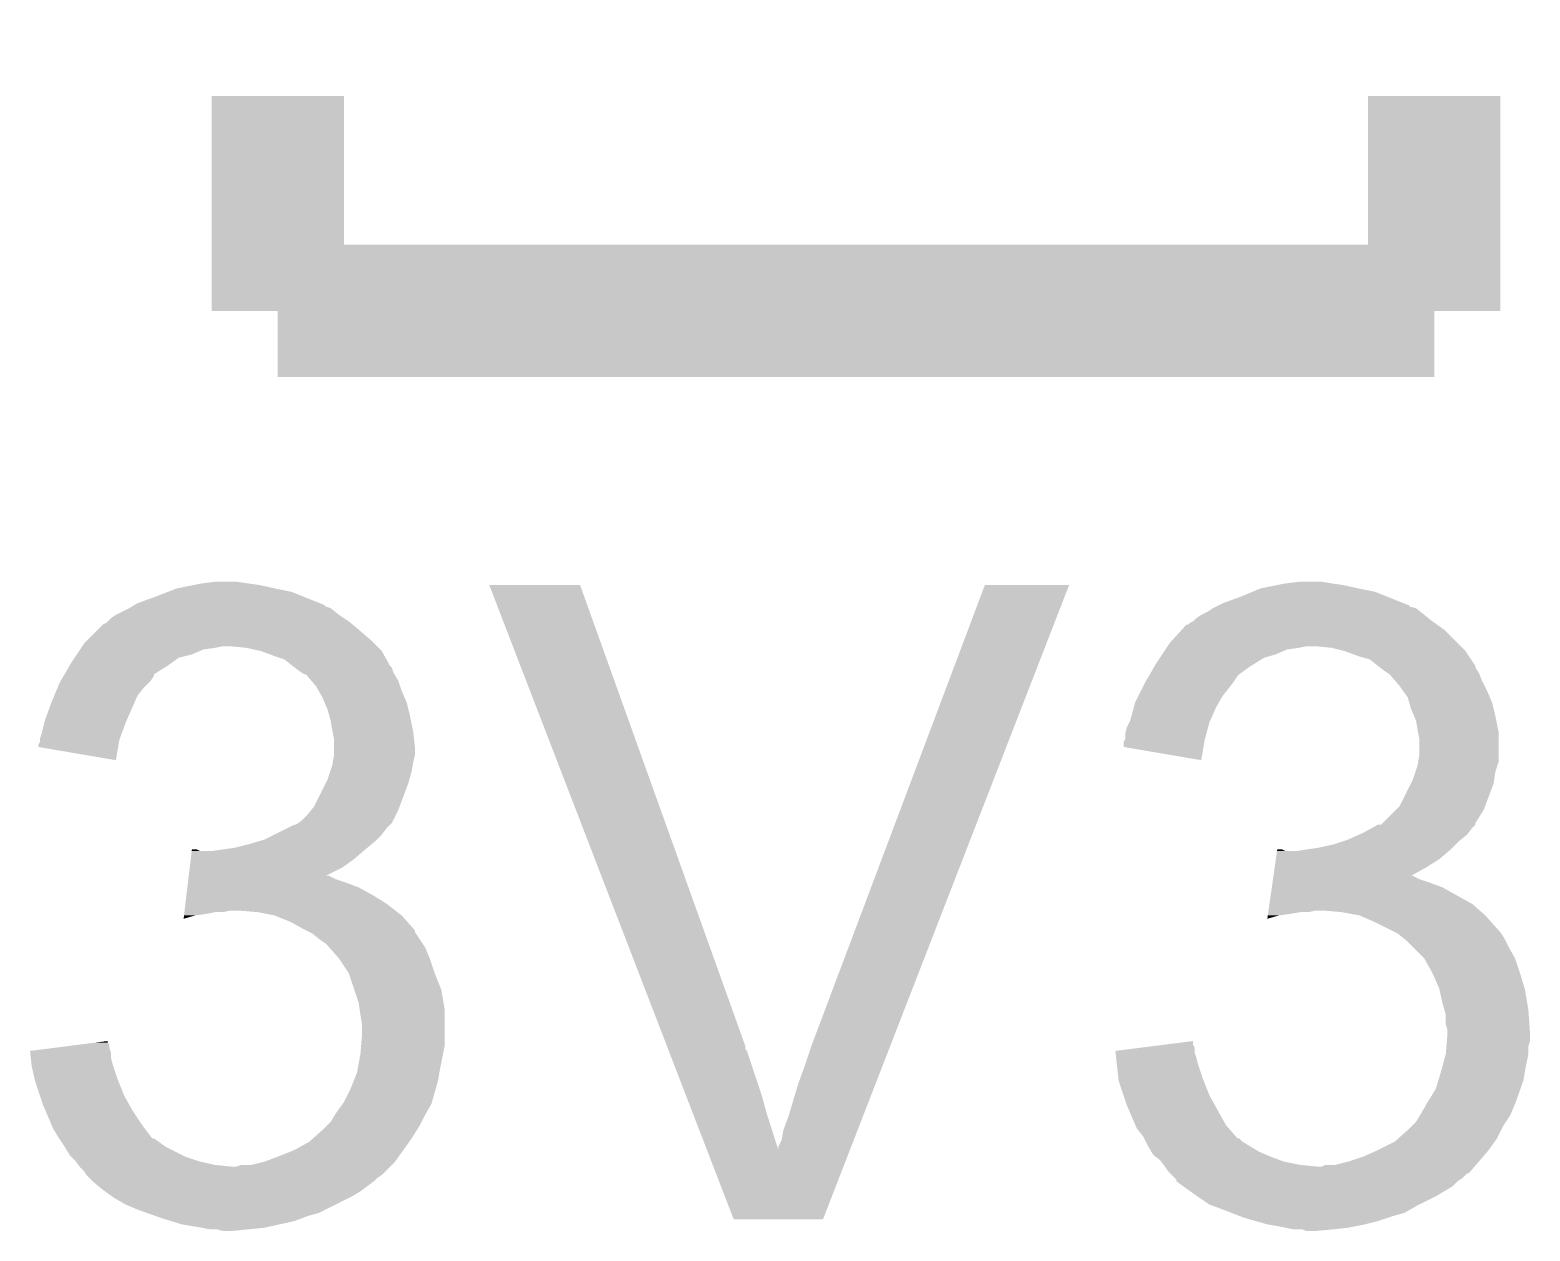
# Model space of a CAD drawing. Extents: x -1.3 to 24.2, y -3.9 to 24.8.
# Drawn here: x 9.017 to 11.323, y 2.725 to 4.572 of the extents above; entities that cross this region are included whole.
import ezdxf

# ---------------------------------------------------------------- set-up
doc = ezdxf.new("R2010")
doc.units = 0
doc.layers.add('ISO_9141_CLICK_V101_GTO', color=14, linetype='CONTINUOUS')

msp = doc.modelspace()

# ---------------------------------------------------------------- linework, layer by layer
at = {"layer": 'ISO_9141_CLICK_V101_GTO', "const_width": 0.2032}
for points in [[(9.398, 4.1402), (9.398, 4.4704)], [(11.176, 4.1402), (11.176, 4.4704)], [(9.398, 4.1402), (11.176, 4.1402)]]:
    msp.add_lwpolyline(points, dxfattribs=at)
at = {"layer": 'ISO_9141_CLICK_V101_GTO'}
for points in [[(9.229846, 3.708398), (9.243062, 3.71348), (9.418322, 3.708398), (9.39292, 3.71348)], [(9.243062, 3.71348), (9.26846, 3.71856), (9.39292, 3.71348), (9.370058, 3.71856)], [(9.26846, 3.71856), (9.28116, 3.7211), (9.370058, 3.71856), (9.35228, 3.7211)], [(9.28116, 3.7211), (9.301482, 3.72364), (9.35228, 3.7211), (9.3345, 3.72364)], [(9.723156, 3.718544), (9.72315, 3.718558), (9.862824, 3.718544), (9.72315, 3.718558)], [(9.99626, 3.009896), (9.723156, 3.718544), (10.11682, 3.009896), (9.862824, 3.718544)], [(10.21842, 3.0099), (10.485124, 3.71853), (10.339672, 3.0099), (10.614648, 3.71853)], [(10.485124, 3.71853), (10.485136, 3.71856), (10.614648, 3.71853), (10.485136, 3.71856)], [(10.897102, 3.708398), (10.909302, 3.71348), (11.084562, 3.708398), (11.05916, 3.71348)], [(10.909302, 3.71348), (10.9347, 3.71856), (11.05916, 3.71348), (11.036298, 3.71856)], [(10.9347, 3.71856), (10.9474, 3.7211), (11.036298, 3.71856), (11.01852, 3.7211)], [(10.9474, 3.7211), (10.967722, 3.72364), (11.01852, 3.7211), (11.003282, 3.72364)], [(9.177858, 3.688076), (9.1821, 3.69062), (9.46912, 3.688076), (9.462762, 3.69062)], [(9.1821, 3.69062), (9.21004, 3.70078), (9.462762, 3.69062), (9.437366, 3.70078)], [(9.21004, 3.70078), (9.229846, 3.708398), (9.437366, 3.70078), (9.418322, 3.708398)], [(10.845802, 3.68808), (10.850882, 3.69062), (11.135364, 3.68808), (11.129014, 3.69062)], [(10.850882, 3.69062), (10.878818, 3.70078), (11.129014, 3.69062), (11.10361, 3.70078)], [(10.878818, 3.70078), (10.897102, 3.708398), (11.10361, 3.70078), (11.084562, 3.708398)], [(9.136378, 3.66268), (9.14146, 3.66776), (9.50722, 3.66268), (9.4996, 3.66776)], [(9.14146, 3.66776), (9.149082, 3.67284), (9.4996, 3.66776), (9.49198, 3.67284)], [(9.149082, 3.67284), (9.169394, 3.682998), (9.49198, 3.67284), (9.479282, 3.682998)], [(9.169394, 3.682998), (9.169398, 3.683), (9.479282, 3.682998), (9.479278, 3.683)], [(9.169398, 3.683), (9.173632, 3.68554), (9.479278, 3.683), (9.471664, 3.68554)], [(9.173632, 3.68554), (9.177858, 3.688076), (9.471664, 3.68554), (9.46912, 3.688076)], [(10.80516, 3.662682), (10.81024, 3.66776), (11.173458, 3.662682), (11.16711, 3.66776)], [(10.81024, 3.66776), (10.817862, 3.67284), (11.16711, 3.66776), (11.16076, 3.67284)], [(10.817862, 3.67284), (10.828022, 3.677922), (11.16076, 3.67284), (11.154408, 3.677922)], [(10.828022, 3.677922), (10.835638, 3.682998), (11.154408, 3.677922), (11.148062, 3.682998)], [(10.835638, 3.682998), (10.835642, 3.683), (11.148062, 3.682998), (11.148056, 3.683)], [(10.835642, 3.683), (10.840714, 3.685536), (11.148056, 3.683), (11.137918, 3.685536)], [(10.840714, 3.685536), (10.845758, 3.688058), (11.137918, 3.685536), (11.1379, 3.688058)], [(10.845758, 3.688058), (10.845802, 3.68808), (11.1379, 3.688058), (11.135364, 3.68808)], [(9.105902, 3.634742), (9.12114, 3.64998), (9.54024, 3.634742), (9.52246, 3.64998)], [(9.12114, 3.64998), (9.128764, 3.657602), (9.52246, 3.64998), (9.513314, 3.657602)], [(9.128764, 3.657602), (9.13384, 3.660142), (9.513314, 3.657602), (9.510266, 3.660142)], [(9.13384, 3.660142), (9.136378, 3.66268), (9.510266, 3.660142), (9.50722, 3.66268)], [(10.769602, 3.629662), (10.788074, 3.649978), (11.211558, 3.629662), (11.191242, 3.649978)], [(10.788074, 3.649978), (10.795006, 3.6576), (11.191242, 3.649978), (11.180572, 3.6576)], [(10.795006, 3.6576), (10.797546, 3.657606), (11.180572, 3.6576), (11.180564, 3.657606)], [(10.797546, 3.657606), (10.800084, 3.660142), (11.180564, 3.657606), (11.177014, 3.660142)], [(10.800084, 3.660142), (10.805156, 3.66268), (11.177014, 3.660142), (11.17346, 3.66268)], [(10.805156, 3.66268), (10.80516, 3.662682), (11.17346, 3.66268), (11.173458, 3.662682)], [(9.094044, 3.619498), (9.095738, 3.62204), (9.283698, 3.619498), (9.30148, 3.62204)], [(9.095738, 3.62204), (9.097432, 3.62458), (9.30148, 3.62204), (9.314178, 3.62458)], [(9.097432, 3.62458), (9.100822, 3.629662), (9.550402, 3.62458), (9.54532, 3.629662)], [(9.100822, 3.629662), (9.105902, 3.634742), (9.54532, 3.629662), (9.54024, 3.634742)], [(9.349738, 3.62204), (9.324342, 3.62458), (9.552942, 3.62204), (9.550402, 3.62458)], [(9.372598, 3.61696), (9.349738, 3.62204), (9.558022, 3.61696), (9.552942, 3.62204)], [(10.762824, 3.619498), (10.764518, 3.62204), (10.949938, 3.619498), (10.96772, 3.62204)], [(10.764518, 3.62204), (10.766212, 3.62458), (10.96772, 3.62204), (10.980418, 3.62458)], [(10.766212, 3.62458), (10.769602, 3.629662), (11.21664, 3.62458), (11.211558, 3.629662)], [(11.018518, 3.62204), (10.993122, 3.62458), (11.21918, 3.62204), (11.21664, 3.62458)], [(11.038838, 3.61696), (11.018518, 3.62204), (11.22426, 3.61696), (11.21918, 3.62204)], [(9.077534, 3.5941), (9.080498, 3.59918), (9.22782, 3.5941), (9.23493, 3.59918)], [(9.080498, 3.59918), (9.085576, 3.606798), (9.23493, 3.59918), (9.245596, 3.606798)], [(9.085576, 3.606798), (9.088964, 3.61188), (9.245596, 3.606798), (9.265918, 3.61188)], [(9.088964, 3.61188), (9.094044, 3.619498), (9.265918, 3.61188), (9.283698, 3.619498)], [(9.372604, 3.616958), (9.372598, 3.61696), (9.558022, 3.616958), (9.558022, 3.61696)], [(9.39292, 3.60934), (9.372604, 3.616958), (9.562256, 3.60934), (9.558022, 3.616958)], [(9.408158, 3.60426), (9.39292, 3.60934), (9.565078, 3.60426), (9.562256, 3.60934)], [(9.42086, 3.5941), (9.408158, 3.60426), (9.570722, 3.5941), (9.565078, 3.60426)], [(10.746314, 3.5941), (10.749278, 3.59918), (10.894062, 3.5941), (10.902188, 3.59918)], [(10.749278, 3.59918), (10.754356, 3.606798), (10.902188, 3.59918), (10.914378, 3.606798)], [(10.754356, 3.606798), (10.757744, 3.611878), (10.914378, 3.606798), (10.93216, 3.611878)], [(10.757744, 3.611878), (10.762824, 3.619498), (10.93216, 3.611878), (10.949938, 3.619498)], [(11.05916, 3.60934), (11.038838, 3.61696), (11.22934, 3.60934), (11.22426, 3.61696)], [(11.076938, 3.604262), (11.05916, 3.60934), (11.232724, 3.604262), (11.22934, 3.60934)], [(11.08964, 3.5941), (11.076938, 3.604262), (11.239498, 3.5941), (11.232724, 3.604262)], [(9.064198, 3.571238), (9.06864, 3.578854), (9.202418, 3.571238), (9.207496, 3.578854)], [(9.06864, 3.578854), (9.070118, 3.581388), (9.207496, 3.578854), (9.2075, 3.581388)], [(9.070118, 3.581388), (9.077534, 3.5941), (9.2075, 3.581388), (9.22782, 3.5941)], [(9.424252, 3.591556), (9.42086, 3.5941), (9.57326, 3.591556), (9.570722, 3.5941)], [(9.43102, 3.58648), (9.424252, 3.591556), (9.574954, 3.58648), (9.57326, 3.591556)], [(9.434834, 3.583938), (9.43102, 3.58648), (9.5758, 3.583938), (9.574954, 3.58648)], [(9.438634, 3.581404), (9.434834, 3.583938), (9.577322, 3.581404), (9.5758, 3.583938)], [(9.441172, 3.5814), (9.438634, 3.581404), (9.577324, 3.5814), (9.577322, 3.581404)], [(9.449886, 3.57124), (9.441172, 3.5814), (9.58342, 3.57124), (9.577324, 3.5814)], [(10.732982, 3.57124), (10.737426, 3.57886), (10.86866, 3.57124), (10.87374, 3.57886)], [(10.737426, 3.57886), (10.738906, 3.581398), (10.87374, 3.57886), (10.876278, 3.581398)], [(10.738906, 3.581398), (10.746314, 3.5941), (10.876278, 3.581398), (10.894062, 3.5941)], [(11.089646, 3.594096), (11.08964, 3.5941), (11.2395, 3.594096), (11.239498, 3.5941)], [(11.093036, 3.591554), (11.089646, 3.594096), (11.239504, 3.591554), (11.2395, 3.594096)], [(11.0998, 3.58648), (11.093036, 3.591554), (11.242888, 3.58648), (11.239504, 3.591554)], [(11.10361, 3.58394), (11.0998, 3.58648), (11.24458, 3.58394), (11.242888, 3.58648)], [(11.107418, 3.5814), (11.10361, 3.58394), (11.245596, 3.5814), (11.24458, 3.58394)], [(11.116128, 3.57124), (11.107418, 3.5814), (11.24966, 3.57124), (11.245596, 3.5814)], [(9.054252, 3.548378), (9.059542, 3.561078), (9.1821, 3.548378), (9.192258, 3.561078)], [(9.059542, 3.561078), (9.06272, 3.568702), (9.192258, 3.561078), (9.199882, 3.568702)], [(9.06272, 3.568702), (9.064198, 3.571238), (9.199882, 3.568702), (9.202418, 3.571238)], [(9.45642, 3.56362), (9.449886, 3.57124), (9.585962, 3.56362), (9.58342, 3.57124)], [(9.460774, 3.556002), (9.45642, 3.56362), (9.5885, 3.556002), (9.585962, 3.56362)], [(9.46658, 3.545842), (9.460774, 3.556002), (9.592854, 3.545842), (9.5885, 3.556002)], [(10.721338, 3.548378), (10.72769, 3.56108), (10.850878, 3.548378), (10.86104, 3.56108)], [(10.72769, 3.56108), (10.7315, 3.568698), (10.86104, 3.56108), (10.866752, 3.568698)], [(10.7315, 3.568698), (10.732982, 3.57124), (10.866752, 3.568698), (10.86866, 3.57124)], [(11.12266, 3.56362), (11.116128, 3.57124), (11.25347, 3.56362), (11.24966, 3.57124)], [(11.128104, 3.556), (11.12266, 3.56362), (11.25728, 3.556), (11.25347, 3.56362)], [(11.135358, 3.545844), (11.128104, 3.556), (11.261634, 3.545844), (11.25728, 3.556)], [(9.039862, 3.51028), (9.04725, 3.5306), (9.165448, 3.51028), (9.17448, 3.5306)], [(9.04725, 3.5306), (9.05002, 3.538218), (9.17448, 3.5306), (9.177744, 3.538218)], [(9.05002, 3.538218), (9.054252, 3.548378), (9.177744, 3.538218), (9.1821, 3.548378)], [(9.469848, 3.538218), (9.46658, 3.545842), (9.59612, 3.538218), (9.592854, 3.545842)], [(9.4742, 3.528062), (9.469848, 3.538218), (9.59866, 3.528062), (9.59612, 3.538218)], [(10.708642, 3.510282), (10.71418, 3.530598), (10.831688, 3.510282), (10.84072, 3.530598)], [(10.71418, 3.530598), (10.71626, 3.53822), (10.84072, 3.530598), (10.845074, 3.53822)], [(10.71626, 3.53822), (10.721338, 3.548378), (10.845074, 3.53822), (10.850878, 3.548378)], [(11.137538, 3.538218), (11.135358, 3.545844), (11.2649, 3.538218), (11.261634, 3.545844)], [(11.140438, 3.52806), (11.137538, 3.538218), (11.26744, 3.52806), (11.2649, 3.538218)], [(9.034778, 3.48996), (9.039226, 3.50774), (9.157854, 3.48996), (9.16432, 3.50774)], [(9.039226, 3.50774), (9.039862, 3.51028), (9.16432, 3.50774), (9.165448, 3.51028)], [(9.477104, 3.5179), (9.4742, 3.528062), (9.6012, 3.5179), (9.59866, 3.528062)], [(9.47928, 3.510282), (9.477104, 3.5179), (9.602724, 3.510282), (9.6012, 3.5179)], [(9.48182, 3.49504), (9.47928, 3.510282), (9.605772, 3.49504), (9.602724, 3.510282)], [(10.70356, 3.500122), (10.70737, 3.50774), (10.82848, 3.500122), (10.830558, 3.50774)], [(10.70737, 3.50774), (10.708642, 3.510282), (10.830558, 3.50774), (10.831688, 3.510282)], [(11.144794, 3.5179), (11.140438, 3.52806), (11.26998, 3.5179), (11.26744, 3.52806)], [(11.148058, 3.510282), (11.144794, 3.5179), (11.271504, 3.510282), (11.26998, 3.5179)], [(11.1506, 3.49504), (11.148058, 3.510282), (11.274552, 3.49504), (11.271504, 3.510282)], [(9.032242, 3.482342), (9.034778, 3.48996), (9.155084, 3.482342), (9.157854, 3.48996)], [(9.48233, 3.4925), (9.48182, 3.49504), (9.60628, 3.4925), (9.605772, 3.49504)], [(9.48436, 3.482342), (9.48233, 3.4925), (9.60741, 3.482342), (9.60628, 3.4925)], [(10.70102, 3.489962), (10.70356, 3.500122), (10.82571, 3.489962), (10.82848, 3.500122)], [(10.70102, 3.482344), (10.70102, 3.489962), (10.823632, 3.482344), (10.82571, 3.489962)], [(11.15111, 3.492498), (11.1506, 3.49504), (11.27506, 3.492498), (11.274552, 3.49504)], [(11.15314, 3.482342), (11.15111, 3.492498), (11.275058, 3.482342), (11.27506, 3.492498)], [(9.0297, 3.469658), (9.029702, 3.472184), (9.152462, 3.469658), (9.152884, 3.472184)], [(9.149058, 3.449324), (9.0297, 3.469658), (9.149058, 3.449324), (9.152462, 3.469658)], [(9.029702, 3.472184), (9.03224, 3.477264), (9.152884, 3.472184), (9.153734, 3.477264)], [(9.03224, 3.479798), (9.032242, 3.482342), (9.15416, 3.479798), (9.155084, 3.482342)], [(9.03224, 3.477264), (9.03224, 3.479798), (9.153734, 3.477264), (9.15416, 3.479798)], [(9.48436, 3.469638), (9.48436, 3.482342), (9.60882, 3.469638), (9.60741, 3.482342)], [(9.48436, 3.456942), (9.48436, 3.469638), (9.60882, 3.456942), (9.60882, 3.469638)], [(10.69848, 3.469658), (10.698482, 3.477264), (10.821242, 3.469658), (10.822514, 3.477264)], [(10.817838, 3.449324), (10.69848, 3.469658), (10.817838, 3.449324), (10.821242, 3.469658)], [(10.698482, 3.477264), (10.699748, 3.4798), (10.822514, 3.477264), (10.82294, 3.4798)], [(10.699748, 3.4798), (10.70102, 3.482344), (10.82294, 3.4798), (10.823632, 3.482344)], [(11.15314, 3.456942), (11.15314, 3.482342), (11.275058, 3.456942), (11.275058, 3.482342)], [(9.478432, 3.431538), (9.48182, 3.4417), (9.60374, 3.431538), (9.605432, 3.4417)], [(9.48182, 3.4417), (9.482666, 3.44678), (9.605432, 3.4417), (9.60628, 3.44678)], [(9.482666, 3.44678), (9.484358, 3.456938), (9.60628, 3.44678), (9.60882, 3.456938)], [(9.484358, 3.456938), (9.48436, 3.456942), (9.60882, 3.456938), (9.60882, 3.456942)], [(11.147212, 3.431538), (11.1506, 3.4417), (11.26998, 3.431538), (11.273364, 3.4417)], [(11.1506, 3.4417), (11.151446, 3.446778), (11.273364, 3.4417), (11.275058, 3.446778)], [(11.151446, 3.446778), (11.15314, 3.456942), (11.275058, 3.446778), (11.275058, 3.456942)], [(9.453882, 3.378202), (9.471658, 3.41376), (9.585324, 3.378202), (9.59866, 3.41376)], [(9.471658, 3.41376), (9.4742, 3.418842), (9.59866, 3.41376), (9.600112, 3.418842)], [(9.4742, 3.418842), (9.478432, 3.431538), (9.600112, 3.418842), (9.60374, 3.431538)], [(11.122662, 3.378204), (11.140436, 3.413756), (11.254104, 3.378204), (11.267438, 3.413756)], [(11.140436, 3.413756), (11.14298, 3.418842), (11.267438, 3.413756), (11.268164, 3.418842)], [(11.14298, 3.418842), (11.147212, 3.431538), (11.268164, 3.418842), (11.26998, 3.431538)], [(9.443722, 3.365502), (9.449816, 3.37312), (9.57961, 3.365502), (9.58342, 3.37312)], [(9.449816, 3.37312), (9.453882, 3.378202), (9.58342, 3.37312), (9.585324, 3.378202)], [(11.097254, 3.352796), (11.117576, 3.373118), (11.2395, 3.352796), (11.252198, 3.373118)], [(11.117576, 3.373118), (11.122662, 3.378204), (11.252198, 3.373118), (11.254104, 3.378204)], [(9.39292, 3.33502), (9.413238, 3.345178), (9.558018, 3.33502), (9.56564, 3.345178)], [(9.413238, 3.345178), (9.423404, 3.35026), (9.56564, 3.345178), (9.570718, 3.35026)], [(9.423404, 3.35026), (9.425946, 3.350264), (9.570718, 3.35026), (9.570722, 3.350264)], [(9.425946, 3.350264), (9.429748, 3.3528), (9.570722, 3.350264), (9.573258, 3.3528)], [(9.429748, 3.3528), (9.433562, 3.355342), (9.573258, 3.3528), (9.574528, 3.355342)], [(9.433562, 3.355342), (9.443722, 3.365502), (9.574528, 3.355342), (9.57961, 3.365502)], [(11.06678, 3.33756), (11.080494, 3.345178), (11.228704, 3.33756), (11.23442, 3.345178)], [(11.080494, 3.345178), (11.089634, 3.350254), (11.23442, 3.345178), (11.239494, 3.350254)], [(11.089634, 3.350254), (11.089646, 3.35026), (11.239494, 3.350254), (11.239494, 3.35026)], [(11.089646, 3.35026), (11.094726, 3.350266), (11.239494, 3.35026), (11.239494, 3.350266)], [(11.094726, 3.350266), (11.097254, 3.352796), (11.239494, 3.350266), (11.2395, 3.352796)], [(9.352278, 3.31978), (9.369212, 3.32486), (9.541764, 3.31978), (9.54786, 3.32486)], [(9.369212, 3.32486), (9.37768, 3.3274), (9.54786, 3.32486), (9.550398, 3.3274)], [(9.37768, 3.3274), (9.39292, 3.33502), (9.550398, 3.3274), (9.558018, 3.33502)], [(11.02106, 3.319782), (11.036296, 3.32486), (11.209022, 3.319782), (11.2141, 3.32486)], [(11.036296, 3.32486), (11.043918, 3.3274), (11.2141, 3.32486), (11.217274, 3.3274)], [(11.043918, 3.3274), (11.061058, 3.335018), (11.217274, 3.3274), (11.226798, 3.335018)], [(11.061058, 3.335018), (11.06678, 3.33756), (11.226798, 3.335018), (11.228704, 3.33756)], [(9.264122, 3.29692), (9.265636, 3.30962), (9.514842, 3.29692), (9.529656, 3.30962)], [(9.265636, 3.30962), (9.265938, 3.312158), (9.278624, 3.30962), (9.273544, 3.312158)], [(9.265938, 3.312158), (9.26594, 3.31216), (9.273544, 3.312158), (9.26594, 3.31216)], [(9.2964, 3.30962), (9.31418, 3.31216), (9.529656, 3.30962), (9.53262, 3.31216)], [(9.31418, 3.31216), (9.33196, 3.3147), (9.53262, 3.31216), (9.535668, 3.3147)], [(9.33196, 3.3147), (9.352278, 3.31978), (9.535668, 3.3147), (9.541764, 3.31978)], [(10.932538, 3.29692), (10.934356, 3.30962), (11.183618, 3.29692), (11.198436, 3.30962)], [(10.934356, 3.30962), (10.934718, 3.312158), (10.947404, 3.30962), (10.942324, 3.312158)], [(10.934718, 3.312158), (10.93472, 3.31216), (10.942324, 3.312158), (10.93472, 3.31216)], [(10.965182, 3.30962), (10.98042, 3.31216), (11.198436, 3.30962), (11.2014, 3.31216)], [(10.98042, 3.31216), (10.998198, 3.3147), (11.2014, 3.31216), (11.20394, 3.3147)], [(10.998198, 3.3147), (11.02106, 3.319782), (11.20394, 3.3147), (11.209022, 3.319782)], [(9.261094, 3.27152), (9.262608, 3.28422), (9.471752, 3.27152), (9.497058, 3.28422)], [(9.262608, 3.28422), (9.264122, 3.29692), (9.497058, 3.28422), (9.514842, 3.29692)], [(10.928906, 3.27152), (10.930722, 3.284222), (11.140526, 3.27152), (11.1633, 3.284222)], [(10.930722, 3.284222), (10.932538, 3.29692), (11.1633, 3.284222), (11.183618, 3.29692)], [(9.25746, 3.24104), (9.258974, 3.25374), (9.54532, 3.24104), (9.522462, 3.25374)], [(9.258974, 3.25374), (9.259882, 3.26136), (9.522462, 3.25374), (9.50214, 3.26136)], [(9.259882, 3.26136), (9.260488, 3.26644), (9.50214, 3.26136), (9.486902, 3.26644)], [(9.260488, 3.26644), (9.261094, 3.271518), (9.486902, 3.26644), (9.476744, 3.271518)], [(9.261094, 3.271518), (9.261094, 3.27152), (9.476744, 3.271518), (9.471752, 3.27152)], [(10.922728, 3.22834), (10.926362, 3.25374), (11.23442, 3.22834), (11.188702, 3.25374)], [(10.926362, 3.25374), (10.927452, 3.26136), (11.188702, 3.25374), (11.16838, 3.26136)], [(10.927452, 3.26136), (10.928178, 3.26644), (11.16838, 3.26136), (11.153142, 3.26644)], [(10.928178, 3.26644), (10.928906, 3.271518), (11.153142, 3.26644), (11.142984, 3.271518)], [(10.928906, 3.271518), (10.928906, 3.27152), (11.142984, 3.271518), (11.140526, 3.27152)], [(9.255944, 3.22834), (9.25746, 3.24104), (9.56564, 3.22834), (9.54532, 3.24104)], [(9.253224, 3.205512), (9.253824, 3.21056), (9.253224, 3.205512), (9.270998, 3.21056)], [(9.253824, 3.21056), (9.254128, 3.2131), (9.270998, 3.21056), (9.28878, 3.2131)], [(9.254128, 3.2131), (9.25443, 3.21564), (9.28878, 3.2131), (9.301478, 3.21564)], [(9.25443, 3.21564), (9.254734, 3.21818), (9.314178, 3.21564), (9.324338, 3.21818)], [(9.254734, 3.21818), (9.255944, 3.22834), (9.578704, 3.21818), (9.56564, 3.22834)], [(9.36752, 3.21564), (9.337042, 3.21818), (9.58197, 3.21564), (9.578704, 3.21818)], [(9.392918, 3.21056), (9.36752, 3.21564), (9.5885, 3.21056), (9.58197, 3.21564)], [(9.41832, 3.2004), (9.392918, 3.21056), (9.59753, 3.2004), (9.5885, 3.21056)], [(10.919464, 3.205512), (10.920186, 3.21056), (10.919464, 3.205512), (10.937238, 3.21056)], [(10.920186, 3.21056), (10.920548, 3.2131), (10.937238, 3.21056), (10.95502, 3.2131)], [(10.920548, 3.2131), (10.920912, 3.21564), (10.95502, 3.2131), (10.970258, 3.21564)], [(10.920912, 3.21564), (10.921276, 3.21818), (10.982958, 3.21564), (10.993118, 3.21818)], [(10.921276, 3.21818), (10.922728, 3.22834), (11.246032, 3.21818), (11.23442, 3.22834)], [(11.033762, 3.21564), (11.005822, 3.21818), (11.248936, 3.21564), (11.246032, 3.21818)], [(11.061698, 3.21056), (11.033762, 3.21564), (11.25474, 3.21056), (11.248936, 3.21564)], [(11.08456, 3.2004), (11.061698, 3.21056), (11.263772, 3.2004), (11.25474, 3.21056)], [(9.436102, 3.19024), (9.41832, 3.2004), (9.606558, 3.19024), (9.59753, 3.2004)], [(9.441194, 3.187694), (9.436102, 3.19024), (9.60882, 3.187694), (9.606558, 3.19024)], [(9.446274, 3.185154), (9.441194, 3.187694), (9.608824, 3.185154), (9.60882, 3.187694)], [(9.451338, 3.182622), (9.446274, 3.185154), (9.610512, 3.182622), (9.608824, 3.185154)], [(11.109962, 3.1877), (11.08456, 3.2004), (11.27506, 3.1877), (11.263772, 3.2004)], [(11.115042, 3.18516), (11.109962, 3.1877), (11.2776, 3.18516), (11.27506, 3.1877)], [(11.120118, 3.182622), (11.115042, 3.18516), (11.279292, 3.182622), (11.2776, 3.18516)], [(9.46404, 3.17246), (9.451338, 3.182622), (9.617288, 3.17246), (9.610512, 3.182622)], [(9.47166, 3.16738), (9.46404, 3.17246), (9.620674, 3.16738), (9.617288, 3.17246)], [(9.474202, 3.16484), (9.47166, 3.16738), (9.622368, 3.16484), (9.620674, 3.16738)], [(9.476426, 3.1623), (9.474202, 3.16484), (9.62406, 3.1623), (9.622368, 3.16484)], [(9.49198, 3.144522), (9.476426, 3.1623), (9.63168, 3.144522), (9.62406, 3.1623)], [(11.126474, 3.177538), (11.120118, 3.182622), (11.28268, 3.177538), (11.279292, 3.182622)], [(11.132818, 3.172462), (11.126474, 3.177538), (11.28522, 3.172462), (11.28268, 3.177538)], [(11.142978, 3.162302), (11.132818, 3.172462), (11.2903, 3.162302), (11.28522, 3.172462)], [(11.160758, 3.14452), (11.142978, 3.162302), (11.30046, 3.14452), (11.2903, 3.162302)], [(9.491982, 3.14452), (9.49198, 3.144522), (9.63168, 3.14452), (9.63168, 3.144522)], [(9.507218, 3.121664), (9.491982, 3.14452), (9.6393, 3.121664), (9.63168, 3.14452)], [(11.16076, 3.144518), (11.160758, 3.14452), (11.30046, 3.144518), (11.30046, 3.14452)], [(11.17346, 3.12166), (11.16076, 3.144518), (11.30808, 3.12166), (11.30046, 3.144518)], [(9.50722, 3.12166), (9.507218, 3.121664), (9.6393, 3.12166), (9.6393, 3.121664)], [(9.515688, 3.096258), (9.50722, 3.12166), (9.64946, 3.096258), (9.6393, 3.12166)], [(11.183618, 3.098802), (11.17346, 3.12166), (11.314938, 3.098802), (11.30808, 3.12166)], [(9.522458, 3.075942), (9.515688, 3.096258), (9.652846, 3.075942), (9.64946, 3.096258)], [(11.184184, 3.09626), (11.183618, 3.098802), (11.3157, 3.09626), (11.314938, 3.098802)], [(11.1887, 3.075938), (11.184184, 3.09626), (11.319088, 3.075938), (11.3157, 3.09626)], [(9.523912, 3.065778), (9.522458, 3.075942), (9.65454, 3.065778), (9.652846, 3.075942)], [(11.191604, 3.065782), (11.1887, 3.075938), (11.32078, 3.065782), (11.319088, 3.075938)], [(9.525, 3.05816), (9.523912, 3.065778), (9.65454, 3.05816), (9.65454, 3.065778)], [(9.52754, 3.042922), (9.525, 3.05816), (9.65454, 3.042922), (9.65454, 3.05816)], [(11.19378, 3.058164), (11.191604, 3.065782), (11.321326, 3.058164), (11.32078, 3.065782)], [(11.19378, 3.042924), (11.19378, 3.058164), (11.322414, 3.042924), (11.321326, 3.058164)], [(9.526058, 3.009898), (9.52754, 3.027678), (9.65454, 3.009898), (9.65454, 3.027678)], [(9.52754, 3.027678), (9.52754, 3.042922), (9.65454, 3.027678), (9.65454, 3.042922)], [(11.196318, 3.035302), (11.19378, 3.042924), (11.322958, 3.035302), (11.322414, 3.042924)], [(11.195472, 3.017518), (11.19632, 3.027678), (11.323318, 3.017518), (11.323318, 3.027678)], [(11.19632, 3.030222), (11.196318, 3.035302), (11.32332, 3.030222), (11.322958, 3.035302)], [(11.19632, 3.027678), (11.19632, 3.030222), (11.323318, 3.027678), (11.32332, 3.030222)], [(9.017002, 3.002258), (9.056956, 3.007358), (9.140622, 3.002258), (9.138922, 3.007358)], [(9.017284, 2.999736), (9.017002, 3.002258), (9.14146, 2.999736), (9.140622, 3.002258)], [(9.01813, 2.992118), (9.017284, 2.999736), (9.14146, 2.992118), (9.14146, 2.999736)], [(9.056956, 3.007358), (9.096722, 3.012434), (9.138922, 3.007358), (9.13892, 3.012434)], [(9.096722, 3.012434), (9.116622, 3.014974), (9.13892, 3.012434), (9.136386, 3.014974)], [(9.116622, 3.014974), (9.13638, 3.017496), (9.136386, 3.014974), (9.13638, 3.017496)], [(9.525, 2.997198), (9.526058, 3.009898), (9.651998, 2.997198), (9.65454, 3.009898)], [(9.99822, 3.004814), (9.99626, 3.009896), (10.116826, 3.004814), (10.11682, 3.009896)], [(9.999198, 3.002276), (9.99822, 3.004814), (10.11936, 3.002276), (10.116826, 3.004814)], [(10.025626, 2.9337), (9.999198, 3.002276), (10.142218, 2.9337), (10.11936, 3.002276)], [(10.20826, 2.97942), (10.21842, 3.0099), (10.327846, 2.97942), (10.339672, 3.0099)], [(10.6858, 3.00228), (10.725618, 3.007356), (10.807702, 3.00228), (10.8077, 3.007356)], [(10.686082, 2.999738), (10.6858, 3.00228), (10.807702, 2.999738), (10.807702, 3.00228)], [(10.686926, 2.99212), (10.686082, 2.999738), (10.810238, 2.99212), (10.807702, 2.999738)], [(10.725618, 3.007356), (10.765466, 3.012436), (10.8077, 3.007356), (10.805162, 3.012436)], [(10.765466, 3.012436), (10.80516, 3.017496), (10.805162, 3.012436), (10.80516, 3.017496)], [(11.19378, 2.997202), (11.194836, 3.009896), (11.32078, 2.997202), (11.32078, 3.009896)], [(11.194836, 3.009896), (11.195472, 3.017518), (11.32078, 3.009896), (11.323318, 3.017518)], [(9.019258, 2.981962), (9.01813, 2.992118), (9.144, 2.981962), (9.14146, 2.992118)], [(9.01954, 2.979422), (9.019258, 2.981962), (9.144848, 2.979422), (9.144, 2.981962)], [(9.024056, 2.9591), (9.01954, 2.979422), (9.15162, 2.9591), (9.144848, 2.979422)], [(9.52038, 2.9718), (9.525, 2.997198), (9.64692, 2.9718), (9.651998, 2.997198)], [(10.198098, 2.95148), (10.20826, 2.97942), (10.317004, 2.95148), (10.327846, 2.97942)], [(10.68805, 2.981962), (10.686926, 2.99212), (10.81278, 2.981962), (10.810238, 2.99212)], [(10.69058, 2.9591), (10.68805, 2.981962), (10.8204, 2.9591), (10.81278, 2.981962)], [(11.186852, 2.9718), (11.193778, 2.997198), (11.3157, 2.9718), (11.32078, 2.997198)], [(11.193778, 2.997198), (11.19378, 2.997202), (11.32078, 2.997198), (11.32078, 2.997202)], [(9.02462, 2.956562), (9.024056, 2.9591), (9.152636, 2.956562), (9.15162, 2.9591)], [(9.032242, 2.933698), (9.02462, 2.956562), (9.16178, 2.933698), (9.152636, 2.956562)], [(9.50976, 2.94386), (9.514838, 2.956558), (9.640752, 2.94386), (9.64438, 2.956558)], [(9.514838, 2.956558), (9.51992, 2.969262), (9.64438, 2.956558), (9.646496, 2.969262)], [(9.51992, 2.969262), (9.52038, 2.9718), (9.646496, 2.969262), (9.64692, 2.9718)], [(10.69086, 2.956562), (10.69058, 2.9591), (10.821416, 2.956562), (10.8204, 2.9591)], [(10.698482, 2.933698), (10.69086, 2.956562), (10.83056, 2.933698), (10.821416, 2.956562)], [(11.178542, 2.94386), (11.18235, 2.95656), (11.308622, 2.94386), (11.313158, 2.95656)], [(11.18235, 2.95656), (11.18616, 2.96926), (11.313158, 2.95656), (11.315276, 2.96926)], [(11.18616, 2.96926), (11.186852, 2.9718), (11.315276, 2.96926), (11.3157, 2.9718)], [(9.03732, 2.91846), (9.032242, 2.933698), (9.170248, 2.91846), (9.16178, 2.933698)], [(9.4996, 2.923542), (9.50976, 2.94386), (9.634946, 2.923542), (9.640752, 2.94386)], [(10.036394, 2.90576), (10.025626, 2.9337), (10.14984, 2.90576), (10.142218, 2.9337)], [(10.18286, 2.900678), (10.198098, 2.95148), (10.29729, 2.900678), (10.317004, 2.95148)], [(10.70356, 2.91846), (10.698482, 2.933698), (10.839026, 2.91846), (10.83056, 2.933698)], [(11.16584, 2.92354), (11.178542, 2.94386), (11.301366, 2.92354), (11.308622, 2.94386)], [(9.040586, 2.91084), (9.03732, 2.91846), (9.17448, 2.91084), (9.170248, 2.91846)], [(9.050384, 2.88798), (9.040586, 2.91084), (9.18972, 2.88798), (9.17448, 2.91084)], [(9.486898, 2.90576), (9.497782, 2.920998), (9.62551, 2.90576), (9.63422, 2.920998)], [(9.497782, 2.920998), (9.4996, 2.923542), (9.63422, 2.920998), (9.634946, 2.923542)], [(10.716624, 2.88798), (10.70356, 2.91846), (10.85596, 2.88798), (10.839026, 2.91846)], [(11.15568, 2.90576), (11.164388, 2.921002), (11.293926, 2.90576), (11.30046, 2.921002)], [(11.164388, 2.921002), (11.16584, 2.92354), (11.30046, 2.921002), (11.301366, 2.92354)], [(9.05256, 2.882902), (9.050384, 2.88798), (9.193532, 2.882902), (9.18972, 2.88798)], [(9.06018, 2.870198), (9.05256, 2.882902), (9.203066, 2.870198), (9.193532, 2.882902)], [(9.451974, 2.867662), (9.46912, 2.8829), (9.60374, 2.867662), (9.613262, 2.8829)], [(9.46912, 2.8829), (9.474202, 2.887982), (9.613262, 2.8829), (9.61644, 2.887982)], [(9.474202, 2.887982), (9.479282, 2.893062), (9.61644, 2.887982), (9.61898, 2.893062)], [(9.479282, 2.893062), (9.485374, 2.90322), (9.61898, 2.893062), (9.62406, 2.90322)], [(9.485374, 2.90322), (9.486898, 2.90576), (9.62406, 2.90322), (9.62551, 2.90576)], [(10.057876, 2.85002), (10.036394, 2.90576), (10.16762, 2.85002), (10.14984, 2.90576)], [(10.175242, 2.880362), (10.18286, 2.900678), (10.289406, 2.880362), (10.29729, 2.900678)], [(10.7188, 2.882902), (10.716624, 2.88798), (10.860406, 2.882902), (10.85596, 2.88798)], [(10.72896, 2.8702), (10.7188, 2.882902), (10.871526, 2.8702), (10.860406, 2.882902)], [(11.120752, 2.86766), (11.1379, 2.8829), (11.272518, 2.86766), (11.28014, 2.8829)], [(11.1379, 2.8829), (11.142978, 2.887978), (11.28014, 2.8829), (11.28268, 2.887978)], [(11.142978, 2.887978), (11.148062, 2.893062), (11.28268, 2.887978), (11.286068, 2.893062)], [(11.148062, 2.893062), (11.154154, 2.903218), (11.286068, 2.893062), (11.292838, 2.903218)], [(11.154154, 2.903218), (11.15568, 2.90576), (11.292838, 2.903218), (11.293926, 2.90576)], [(9.061874, 2.86766), (9.06018, 2.870198), (9.20497, 2.86766), (9.203066, 2.870198)], [(9.061876, 2.867656), (9.061874, 2.86766), (9.207506, 2.867656), (9.20497, 2.86766)], [(9.065262, 2.86258), (9.061876, 2.867656), (9.21512, 2.86258), (9.207506, 2.867656)], [(9.070342, 2.85496), (9.065262, 2.86258), (9.225282, 2.85496), (9.21512, 2.86258)], [(9.423402, 2.84988), (9.44626, 2.862582), (9.591038, 2.84988), (9.60011, 2.862582)], [(9.44626, 2.862582), (9.451974, 2.867662), (9.60011, 2.862582), (9.60374, 2.867662)], [(10.167622, 2.854964), (10.1727, 2.865122), (10.279552, 2.854964), (10.283494, 2.865122)], [(10.1727, 2.865122), (10.175242, 2.880362), (10.283494, 2.865122), (10.289406, 2.880362)], [(10.73023, 2.86766), (10.72896, 2.8702), (10.873748, 2.86766), (10.871526, 2.8702)], [(10.730234, 2.867654), (10.73023, 2.86766), (10.876286, 2.867654), (10.873748, 2.86766)], [(10.732772, 2.862578), (10.730234, 2.867654), (10.881362, 2.862578), (10.876286, 2.867654)], [(10.73658, 2.85496), (10.732772, 2.862578), (10.894062, 2.85496), (10.881362, 2.862578)], [(11.08964, 2.84988), (11.11504, 2.862582), (11.25982, 2.84988), (11.26889, 2.862582)], [(11.11504, 2.862582), (11.120752, 2.86766), (11.26889, 2.862582), (11.272518, 2.86766)], [(9.077958, 2.842262), (9.070342, 2.85496), (9.250678, 2.842262), (9.225282, 2.85496)], [(9.0805, 2.83972), (9.077958, 2.842262), (9.255762, 2.83972), (9.250678, 2.842262)], [(9.085578, 2.83464), (9.0805, 2.83972), (9.271002, 2.83464), (9.255762, 2.83972)], [(9.377682, 2.832102), (9.398, 2.83972), (9.57834, 2.832102), (9.583782, 2.83972)], [(9.398, 2.83972), (9.423402, 2.84988), (9.583782, 2.83972), (9.591038, 2.84988)], [(10.099036, 2.743214), (10.057876, 2.85002), (10.236188, 2.743214), (10.277634, 2.85002)], [(10.16762, 2.85002), (10.167622, 2.854964), (10.277634, 2.85002), (10.279552, 2.854964)], [(10.741154, 2.84734), (10.73658, 2.85496), (10.906762, 2.84734), (10.894062, 2.85496)], [(10.744198, 2.842264), (10.741154, 2.84734), (10.918606, 2.842264), (10.906762, 2.84734)], [(10.74759, 2.83972), (10.744198, 2.842264), (10.92454, 2.83972), (10.918606, 2.842264)], [(10.754358, 2.834642), (10.74759, 2.83972), (10.938084, 2.834642), (10.92454, 2.83972)], [(11.043918, 2.8321), (11.066778, 2.83972), (11.244576, 2.8321), (11.251108, 2.83972)], [(11.066778, 2.83972), (11.08964, 2.84988), (11.251108, 2.83972), (11.25982, 2.84988)], [(9.087484, 2.8321), (9.085578, 2.83464), (9.278622, 2.8321), (9.271002, 2.83464)], [(9.091296, 2.82702), (9.087484, 2.8321), (9.301482, 2.82702), (9.278622, 2.8321)], [(9.0932, 2.824482), (9.091296, 2.82702), (9.32686, 2.824482), (9.301482, 2.82702)], [(9.093202, 2.82448), (9.0932, 2.824482), (9.326878, 2.82448), (9.32686, 2.824482)], [(9.100818, 2.81686), (9.093202, 2.82448), (9.5631, 2.81686), (9.57072, 2.82448)], [(9.103358, 2.811784), (9.100818, 2.81686), (9.558024, 2.811784), (9.5631, 2.81686)], [(9.326878, 2.82448), (9.334502, 2.824482), (9.57072, 2.82448), (9.570722, 2.824482)], [(9.334502, 2.824482), (9.342124, 2.82702), (9.570722, 2.824482), (9.57326, 2.82702)], [(9.357362, 2.82702), (9.377666, 2.832098), (9.57326, 2.82702), (9.578338, 2.832098)], [(9.377666, 2.832098), (9.377682, 2.832102), (9.578338, 2.832098), (9.57834, 2.832102)], [(10.756266, 2.8321), (10.754358, 2.834642), (10.944862, 2.8321), (10.938084, 2.834642)], [(10.760076, 2.82702), (10.756266, 2.8321), (10.970258, 2.82702), (10.944862, 2.8321)], [(10.76198, 2.82448), (10.760076, 2.82702), (10.995658, 2.82448), (10.970258, 2.82702)], [(10.76706, 2.81686), (10.76198, 2.82448), (11.231508, 2.81686), (11.238042, 2.82448)], [(10.7696, 2.81432), (10.76706, 2.81686), (11.229332, 2.81432), (11.231508, 2.81686)], [(10.769606, 2.814314), (10.7696, 2.81432), (11.226794, 2.814314), (11.229332, 2.81432)], [(10.77722, 2.8067), (10.769606, 2.814314), (11.21918, 2.8067), (11.226794, 2.814314)], [(10.995658, 2.82448), (11.003284, 2.824482), (11.238042, 2.82448), (11.238044, 2.824482)], [(11.003284, 2.824482), (11.008364, 2.82702), (11.238044, 2.824482), (11.24022, 2.82702)], [(11.023602, 2.82702), (11.043918, 2.8321), (11.24022, 2.82702), (11.244576, 2.8321)], [(9.103362, 2.81178), (9.103358, 2.811784), (9.55802, 2.81178), (9.558024, 2.811784)], [(9.108444, 2.806698), (9.103362, 2.81178), (9.550398, 2.806698), (9.55802, 2.81178)], [(9.113522, 2.80162), (9.108444, 2.806698), (9.545318, 2.80162), (9.550398, 2.806698)], [(9.113522, 2.801618), (9.113522, 2.80162), (9.545314, 2.801618), (9.545318, 2.80162)], [(9.12876, 2.78892), (9.113522, 2.801618), (9.528386, 2.78892), (9.545314, 2.801618)], [(10.779754, 2.804166), (10.77722, 2.8067), (11.215378, 2.804166), (11.21918, 2.8067)], [(10.77976, 2.80163), (10.779754, 2.804166), (11.211574, 2.80163), (11.215378, 2.804166)], [(10.779778, 2.801618), (10.77976, 2.80163), (11.211558, 2.801618), (11.211574, 2.80163)], [(10.790442, 2.793998), (10.779778, 2.801618), (11.203938, 2.793998), (11.211558, 2.801618)], [(10.811766, 2.77876), (10.790442, 2.793998), (11.17854, 2.77876), (11.203938, 2.793998)], [(9.13232, 2.786378), (9.12876, 2.78892), (9.524998, 2.786378), (9.528386, 2.78892)], [(9.142984, 2.77876), (9.13232, 2.786378), (9.5123, 2.77876), (9.524998, 2.786378)], [(9.146538, 2.77622), (9.142984, 2.77876), (9.50722, 2.77622), (9.5123, 2.77876)], [(9.164318, 2.76606), (9.146538, 2.77622), (9.4869, 2.76606), (9.50722, 2.77622)], [(10.81532, 2.77622), (10.811766, 2.77876), (11.17346, 2.77622), (11.17854, 2.77876)], [(10.830558, 2.766062), (10.81532, 2.77622), (11.153144, 2.766062), (11.17346, 2.77622)], [(9.182102, 2.75844), (9.164318, 2.76606), (9.47166, 2.75844), (9.4869, 2.76606)], [(9.196332, 2.753358), (9.182102, 2.75844), (9.461498, 2.753358), (9.47166, 2.75844)], [(9.21055, 2.74828), (9.196332, 2.753358), (9.44372, 2.74828), (9.461498, 2.753358)], [(9.21766, 2.74574), (9.21055, 2.74828), (9.436946, 2.74574), (9.44372, 2.74828)], [(9.23417, 2.74066), (9.21766, 2.74574), (9.423398, 2.74066), (9.436946, 2.74574)], [(10.837336, 2.76352), (10.830558, 2.766062), (11.148062, 2.76352), (11.153144, 2.766062)], [(10.85088, 2.75844), (10.837336, 2.76352), (11.13917, 2.75844), (11.148062, 2.76352)], [(10.864092, 2.753358), (10.85088, 2.75844), (11.130278, 2.753358), (11.13917, 2.75844)], [(10.877292, 2.74828), (10.864092, 2.753358), (11.1125, 2.74828), (11.130278, 2.753358)], [(10.8839, 2.745738), (10.877292, 2.74828), (11.10487, 2.745738), (11.1125, 2.74828)], [(10.90167, 2.740662), (10.8839, 2.745738), (11.08964, 2.740662), (11.10487, 2.745738)], [(9.250678, 2.73558), (9.23417, 2.74066), (9.400538, 2.73558), (9.423398, 2.74066)], [(9.28116, 2.7305), (9.250678, 2.73558), (9.377678, 2.7305), (9.400538, 2.73558)], [(9.293858, 2.72796), (9.28116, 2.7305), (9.35228, 2.72796), (9.377678, 2.7305)], [(9.314178, 2.72542), (9.304018, 2.72796), (9.326882, 2.72542), (9.35228, 2.72796)], [(10.236184, 2.7432), (10.099036, 2.743214), (10.236184, 2.7432), (10.236188, 2.743214)], [(10.919458, 2.73558), (10.90167, 2.740662), (11.06932, 2.73558), (11.08964, 2.740662)], [(10.9347, 2.73304), (10.919458, 2.73558), (11.05662, 2.73304), (11.06932, 2.73558)], [(10.9474, 2.7305), (10.9347, 2.73304), (11.04392, 2.7305), (11.05662, 2.73304)], [(10.960098, 2.72796), (10.9474, 2.7305), (11.02106, 2.72796), (11.04392, 2.7305)], [(10.980418, 2.725422), (10.972796, 2.72796), (10.993142, 2.725422), (11.02106, 2.72796)], [(10.993122, 2.72542), (10.980418, 2.725422), (10.993122, 2.72542), (10.993142, 2.725422)]]:
    msp.add_solid(points, dxfattribs=at)

doc.saveas('drawing.dxf')
